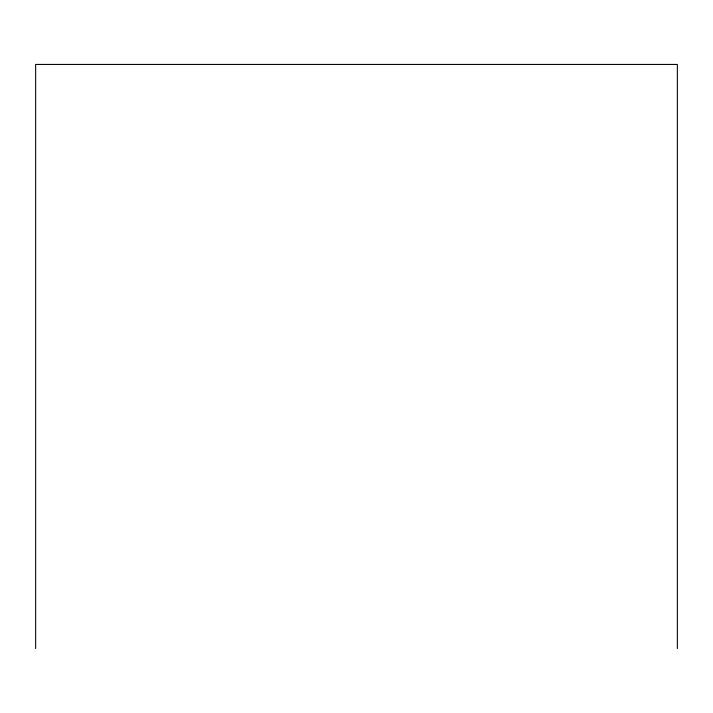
<?xml version="1.0" encoding="UTF-8"?>
<svg xmlns="http://www.w3.org/2000/svg" width="713" height="713" viewBox="0 0 713 713"><rect width="100%" height="100%" fill="white"/><g stroke="black" fill="none" stroke-linecap="round" stroke-linejoin="round"><path stroke-width="1.07" d="M677.35 648.563L677.35 64.437L35.65 64.437L35.65 648.563"/></g></svg>
